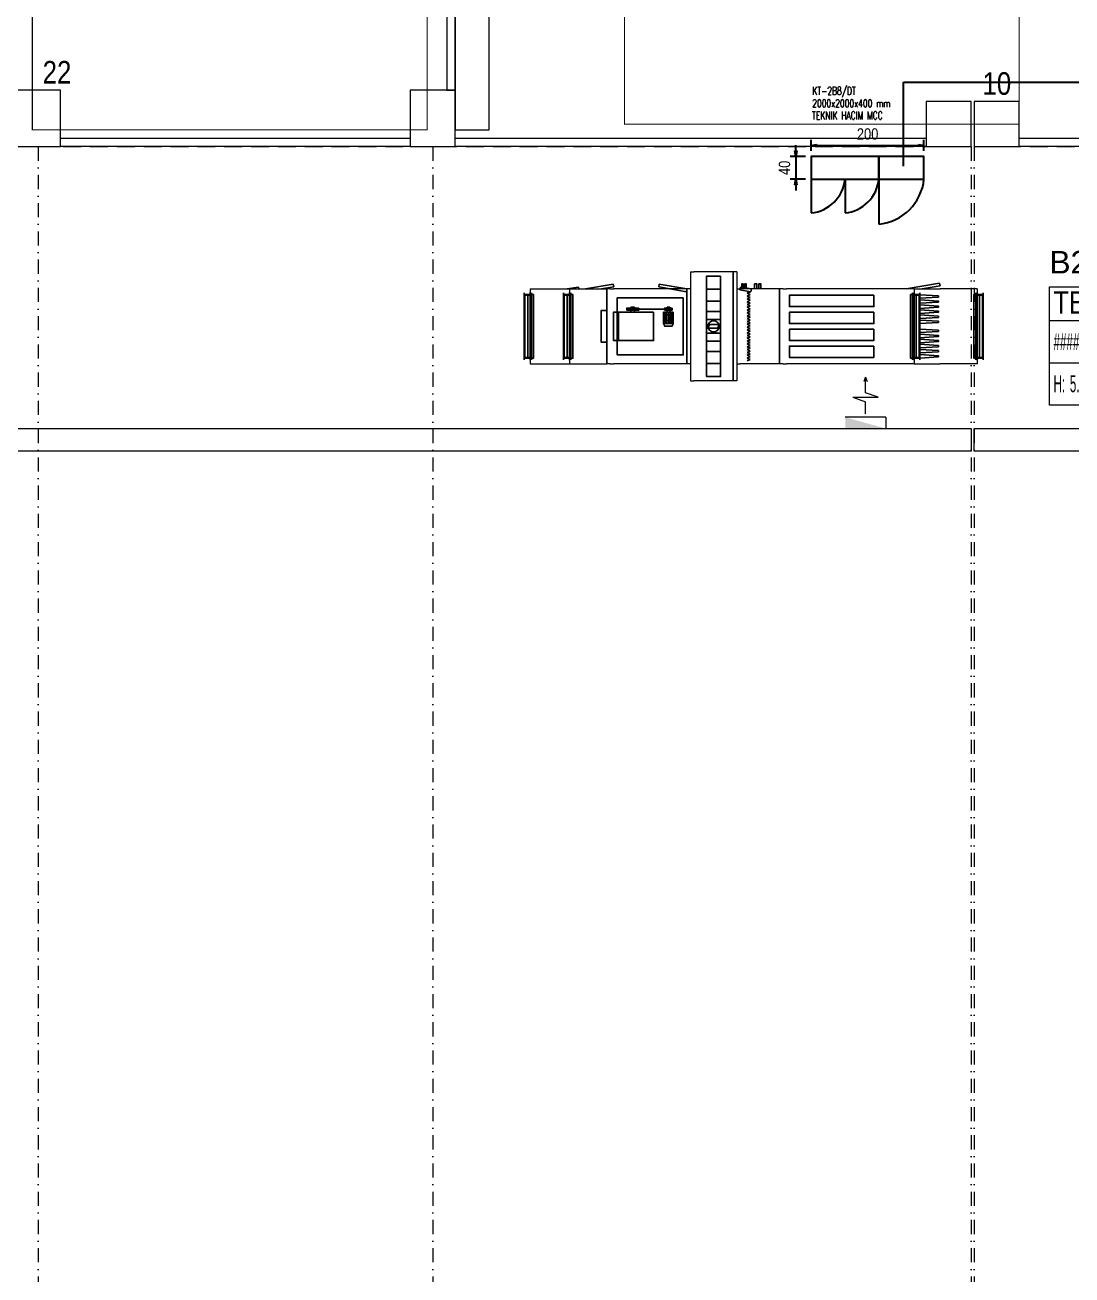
# Model space of a CAD drawing. Header units: metres. Extents: x -17822 to 152406, y -4219 to 19791.
# Drawn here: x 3677 to 5534, y -2001 to 216 of the extents above; entities that cross this region are included whole.
import ezdxf
from ezdxf.enums import TextEntityAlignment as Align

# ---------------------------------------------------------------- set-up
doc = ezdxf.new("R2010")
doc.units = ezdxf.units.M
doc.header["$LTSCALE"] = 100
doc.header["$MEASUREMENT"] = 0
for name, pattern in [('DASHDOT2', [0.5, 0.25, -0.125, 0, -0.125]), ('DOT2', [0.125, 0, -0.125]), ('HIDDEN', [0.375, 0.25, -0.125]), ('HIDDEN2', [4.7625, 3.175, -1.5875])]:
    doc.linetypes.add(name, pattern=pattern)
doc.layers.get('0').update_dxf_attribs({"color": 9, "lineweight": 9})
for name, color, linetype, lineweight in [('00', 9, 'Continuous', 9), ('01', 9, 'Continuous', 9), ('05', 9, 'Continuous', 9), ('06D', 9, 'Continuous', 9), ('20', 9, 'DOT2', 9), ('21', 9, 'Continuous', 9), ('21_mahal200', 9, 'Continuous', 9), ('24', 9, 'DASHDOT2', 9), ('32-ekipman', 9, 'Continuous', 9), ('E-AYDINLATMA VE PRİZ PANOSU', 7, 'Continuous', 30), ('E-DATA LIFT PRIZI', 7, 'Continuous', 30), ('E-KABLO', 7, 'Continuous', 30), ('E-UPS PANOSU', 7, 'Continuous', 30)]:
    doc.layers.add(name, color=color, linetype=linetype, lineweight=lineweight)
doc.styles.add('Arial', font='arial.ttf', dxfattribs={"height": 2.5})
doc.styles.add('E-YAZI', font='txttw.shx')
doc.styles.add('MuuM_TEXT-STANDART', font='ARIALN.TTF')
doc.dimstyles.new('rota-tek', dxfattribs={"dimscale": 20, "dimtxt": 1, "dimasz": 0.5, "dimexe": 0.5, "dimexo": 0.5, "dimgap": 0.5, "dimtad": 1, "dimdec": 1, "dimrnd": 0.5, "dimdsep": 46, "dimtxsty": 'MuuM_TEXT-STANDART', "dimblk": 'CLOSEDBLANK', "dimcen": 0, "dimdle": 0.15, "dimclrd": 256, "dimclre": 256, "dimclrt": 256, "dimadec": 0, "dimazin": 0, "dimtfac": 5, "dimtdec": 1, "dimtix": 1, "dimtmove": 2, "dimatfit": 3, "dimfxl": 3, "dimfxlon": 1, "dimtolj": 1, "dimlwd": -1, "dimlwe": -1, "dimarcsym": 0})

# ---------------------------------------------------------------- blocks, each defined once
blk = doc.blocks.new('p-akslar_yeni')
at = {"layer": '24'}
for points in [[(10115, -8575), (10115, -11897.2)], [(10815, -8575), (10815, -11897.2)], [(11770, -8575), (11770, -11857.2)], [(11775, -8575), (11775, -11857.2)]]:
    blk.add_lwpolyline(points, dxfattribs=at)
blk = doc.blocks.new('_ClosedBlank')
at = {"color": 0, "linetype": 'ByBlock', "lineweight": -2}
for p, q in [((-1, 0.17), (0, 0)), ((-1, 0.17), (-1, -0.17)), ((0, 0), (-1, -0.17))]:
    blk.add_line(p, q, dxfattribs=at)
blk = doc.blocks.new('*D399')
at = {"layer": 'E-DATA LIFT PRIZI', "transparency": 16777216}
for p, q in [((5071.2, -7.6), (5071.2, 12.2)), ((5081.2, 2.2), (5261.2, 2.2)), ((5271.2, -7.6), (5271.2, 12.2))]:
    blk.add_line(p, q, dxfattribs=at)
at = {"layer": 'E-DATA LIFT PRIZI', "transparency": 16777216, "xscale": 10, "yscale": 10, "zscale": 10, "rotation": 180}
blk.add_blockref('_ClosedBlank', (5071.2, 2.2), dxfattribs=at)
at = {"layer": 'E-DATA LIFT PRIZI', "transparency": 16777216, "xscale": 10, "yscale": 10, "zscale": 10}
blk.add_blockref('_ClosedBlank', (5271.2, 2.2), dxfattribs=at)
at = {"layer": 'E-DATA LIFT PRIZI', "transparency": 16777216, "insert": (5171.2, 22.4), "char_height": 20, "attachment_point": 5, "style": 'MuuM_TEXT-STANDART'}
blk.add_mtext('\\A1;200', dxfattribs=at)
blk = doc.blocks.new('*D400')
at = {"layer": 'E-DATA LIFT PRIZI', "transparency": 16777216}
for p, q in [((5044.1, -7.6), (5044.1, 2.4)), ((5061.2, -17.6), (5034.1, -17.6)), ((5044.1, -17.6), (5044.1, -57.6)), ((5061.2, -57.6), (5034.1, -57.6)), ((5044.1, -67.6), (5044.1, -77.6))]:
    blk.add_line(p, q, dxfattribs=at)
at = {"layer": 'E-DATA LIFT PRIZI', "transparency": 16777216, "xscale": 10, "yscale": 10, "zscale": 10}
for p, rotation in [((5044.1, -17.6), 270), ((5044.1, -57.6), 90)]:
    blk.add_blockref('_ClosedBlank', p, dxfattribs=dict(at, rotation=rotation))
at = {"layer": 'E-DATA LIFT PRIZI', "transparency": 16777216, "insert": (5023.9, -37.6), "char_height": 20, "attachment_point": 5, "rotation": 90, "style": 'MuuM_TEXT-STANDART'}
blk.add_mtext('\\A1;40', dxfattribs=at)
blk = doc.blocks.new('2.bod.sitatik')
at = {"layer": '01'}
for points in [[(3660, -8630), (3740, -8630), (3740, -8530), (3660, -8530)], [(4360, -8630), (4440, -8630), (4440, -8530), (4360, -8530)], [(5275, -8630), (5355, -8630), (5355, -8550), (5275, -8550)], [(5360, -8630), (5440, -8630), (5440, -8550), (5360, -8550)]]:
    blk.add_lwpolyline(points, close=True, dxfattribs=at)
blk = doc.blocks.new('p-işyeri')
at = {"color": 0, "const_width": 2}
blk.add_lwpolyline([(200, 0), (200, 700), (-200, 700), (-200, 0)], close=True, dxfattribs=at)
blk = doc.blocks.new('P-KURANGLEZ')
at = {"layer": '01'}
blk.add_lwpolyline([(5355, -500), (5355, -540), (1600, -540), (1600, 0), (1640, 0), (1640, -500)], close=True, dxfattribs=at)
blk.add_lwpolyline([(7520, -540), (5360, -540), (5360, -500), (7520, -500), (7520, -540)], dxfattribs=at)
blk = doc.blocks.new('YD-72-20')
at = {"linetype": 'Continuous'}
for p, q in [((0, 0.714), (-0.028, 0.634)), ((0, 0.714), (0.028, 0.634)), ((0, 0.434), (0, 0.714)), ((-0.225, 0.355), (0.225, 0.355)), ((-0.225, 0.355), (0, 0.276)), ((0.225, 0.355), (0, 0.434)), ((0, 0.058), (0, 0.276)), ((0.36, 0), (-0.36, 0)), ((0.36, 0), (0.36, -0.2))]:
    blk.add_line(p, q, dxfattribs=at)
blk.add_solid([(0.36, -0.2), (-0.36, 0), (-0.36, -0.2)])
blk = doc.blocks.new('A$C29B32992')
at = {"xscale": 100, "yscale": 100, "zscale": 100}
blk.add_blockref('YD-72-20', (5167.6, -11370.1), dxfattribs=at)
blk = doc.blocks.new('fgdfhdfh')
for p, q in [((2844, 1630), (2905, 1630)), ((2844, 1630), (2905, 1630)), ((2844, -305), (2844, 1630)), ((3605, 1630), (2905, 1630)), ((3666, 1630), (3605, 1630)), ((3666, 1630), (3605, 1630)), ((3666, -305), (3666, 1630)), ((0, 1325), (61, 1325)), ((0, 0), (0, 1325)), ((61, 1325), (700, 1325)), ((700, 1325), (761, 1325)), ((700, 0), (700, 1325)), ((761, 1325), (1361, 1325)), ((1361, 1325), (1361, 1325)), ((1422, 1325), (1361, 1325)), ((1422, 1325), (1483, 1325)), ((2783, 1325), (1483, 1325)), ((2844, 1325), (2783, 1325)), ((3666, 1325), (3727, 1325)), ((3927, 1325), (3727, 1325)), ((4427, 1325), (3927, 1325)), ((4488, 1325), (4427, 1325)), ((4488, 1325), (4549, 1325)), ((6149, 1325), (4549, 1325)), ((6749, 1325), (6149, 1325)), ((6810, 1325), (6749, 1325)), ((6810, 0), (6810, 1325)), ((6810, 1325), (7271, 1325)), ((7871, 1325), (7271, 1325)), ((7932, 1325), (7871, 1325)), ((7932, 0), (7932, 1325)), ((0, 0), (61, 0)), ((61, 0), (700, 0)), ((700, 0), (761, 0)), ((761, 0), (1361, 0)), ((1422, 0), (1361, 0)), ((1422, 0), (1483, 0)), ((2783, 0), (1483, 0)), ((2844, 0), (2783, 0)), ((3666, 0), (3727, 0)), ((3927, 0), (3727, 0)), ((4427, 0), (3927, 0)), ((4488, 0), (4427, 0)), ((4488, 0), (4549, 0)), ((6149, 0), (4549, 0)), ((6749, 0), (6149, 0)), ((6810, 0), (6749, 0)), ((6810, 0), (7271, 0)), ((7871, 0), (7271, 0)), ((7932, 0), (7871, 0)), ((2844, -305), (2905, -305)), ((2844, -305), (2905, -305)), ((3605, -305), (2905, -305)), ((3666, -305), (3605, -305)), ((3666, -305), (3605, -305))]:
    blk.add_line(p, q)
at = {"color": 252, "lineweight": -3}
for p, q in [((3380, 1555), (3130, 1555)), ((3605, -305), (3605, 1630)), ((-105, 67), (-105, 1257)), ((-40, 97), (-40, 1227)), ((25, 67), (25, 1257)), ((595, 68), (595, 1258)), ((660, 98), (660, 1228)), ((725, 68), (725, 1258)), ((1361, 0), (1361, 1325)), ((1361, 25), (1361, 1300)), ((2783, 0), (2783, 1325)), ((3380, 1324), (3130, 1324)), ((3380, 1109), (3130, 1109)), ((3902, 1250), (3852, 1275)), ((3852, 1225), (3902, 1250)), ((3902, 1200), (3852, 1225)), ((3852, 1175), (3902, 1200)), ((3902, 1150), (3852, 1175)), ((3852, 1125), (3902, 1150)), ((3902, 1100), (3852, 1125)), ((4427, 0), (4427, 1325)), ((6785, 68), (6785, 1258)), ((6850, 98), (6850, 1228)), ((6915, 68), (6915, 1258)), ((7907, 67), (7907, 1257)), ((7972, 97), (7972, 1227)), ((8037, 67), (8037, 1257)), ((1569, 409), (1569, 916)), ((3380, 924), (3130, 924)), ((3852, 1075), (3902, 1100)), ((3902, 1050), (3852, 1075)), ((3852, 1025), (3902, 1050)), ((3902, 1000), (3852, 1025)), ((3852, 975), (3902, 1000)), ((3902, 950), (3852, 975)), ((3852, 925), (3902, 950)), ((3902, 900), (3852, 925)), ((3852, 875), (3902, 900)), ((3380, 782), (3130, 782)), ((3380, 693), (3130, 693)), ((3155, 688), (3130, 638)), ((3155, 688), (3180, 638)), ((3355, 638), (3330, 688)), ((3380, 688), (3330, 688)), ((3355, 638), (3380, 688)), ((3902, 850), (3852, 875)), ((3852, 825), (3902, 850)), ((3902, 800), (3852, 825)), ((3852, 775), (3902, 800)), ((3902, 750), (3852, 775)), ((3852, 725), (3902, 750)), ((3902, 700), (3852, 725)), ((3852, 675), (3902, 700)), ((3902, 650), (3852, 675)), ((2394, 409), (2394, 612)), ((2422, 409), (2422, 612)), ((2455, 409), (2455, 612)), ((2488, 409), (2488, 612)), ((2516, 409), (2516, 612)), ((2535, 409), (2535, 612)), ((2541, 409), (2541, 612)), ((3180, 638), (3130, 638)), ((3380, 632), (3130, 632)), ((3380, 543), (3130, 543)), ((3852, 625), (3902, 650)), ((3902, 600), (3852, 625)), ((3852, 575), (3902, 600)), ((3902, 550), (3852, 575)), ((3852, 525), (3902, 550)), ((3902, 500), (3852, 525)), ((3852, 475), (3902, 500)), ((3902, 450), (3852, 475)), ((3852, 425), (3902, 450)), ((2511, 356), (1719, 356)), ((3380, 401), (3130, 401)), ((3902, 400), (3852, 425)), ((3852, 375), (3902, 400)), ((3902, 350), (3852, 375)), ((3852, 325), (3902, 350)), ((3902, 300), (3852, 325)), ((3852, 275), (3902, 300)), ((3902, 250), (3852, 275)), ((3852, 225), (3902, 250)), ((3902, 200), (3852, 225)), ((858, -35), (864, 0)), ((1269, 0), (1484, -38)), ((1361, 0), (1361, 0)), ((2774, 49), (2282, -38)), ((2783, 0), (2290, -87)), ((2783, 0), (2774, 49)), ((3380, 216), (3130, 216)), ((3380, 1), (3130, 1)), ((3918, 49), (3721, 14)), ((3730, -35), (3721, 14)), ((3927, 0), (3730, -35)), ((3852, 175), (3902, 200)), ((3902, 150), (3852, 175)), ((3852, 125), (3902, 150)), ((3902, 100), (3852, 125)), ((3852, 75), (3902, 100)), ((3902, 50), (3852, 75)), ((3927, 0), (3918, 49)), ((6956, 0), (7271, -56)), ((661, -1), (858, -35)), ((983, -1), (1475, -88)), ((1475, -88), (1484, -38)), ((2290, -87), (2282, -38)), ((6671, -1), (7262, -105)), ((7262, -105), (7271, -56)), ((3380, -230), (3130, -230))]:
    blk.add_line(p, q, dxfattribs=at)
for points in [[(3380, -230), (3130, -230), (3130, 1555), (3380, 1555), (3380, -230)], [(-105, 97), (25, 97), (25, 1227), (-105, 1227), (-105, 97)], [(-92, 107), (12, 107), (12, 1217), (-92, 1217), (-92, 107)], [(0, 97), (61, 97), (61, 1227), (0, 1227), (0, 97)], [(595, 98), (725, 98), (725, 1228), (595, 1228), (595, 98)], [(608, 108), (712, 108), (712, 1218), (608, 1218), (608, 108)], [(700, 98), (761, 98), (761, 1228), (700, 1228), (700, 98)], [(2718, 156), (1548, 156), (1548, 1170), (2718, 1170), (2718, 156)], [(6099, 1014), (4599, 1014), (4599, 1214), (6099, 1214), (6099, 1014)], [(6810, 98), (6749, 98), (6749, 1228), (6810, 1228), (6810, 98)], [(6915, 98), (6785, 98), (6785, 1228), (6915, 1228), (6915, 98)], [(6902, 108), (6798, 108), (6798, 1218), (6902, 1218), (6902, 108)], [(7932, 97), (7871, 97), (7871, 1227), (7932, 1227), (7932, 97)], [(8037, 97), (7907, 97), (7907, 1227), (8037, 1227), (8037, 97)], [(8024, 107), (7920, 107), (7920, 1217), (8024, 1217), (8024, 107)], [(1361, 384), (1261, 384), (1261, 941), (1361, 941), (1361, 384)], [(2191, 409), (1483, 409), (1483, 916), (2191, 916), (2191, 409)], [(6099, 713), (4599, 713), (4599, 913), (6099, 913), (6099, 713)], [(2541, 409), (2368, 409), (2368, 612), (2541, 612), (2541, 409)], [(2498, 460), (2412, 460), (2412, 561), (2498, 561), (2498, 460)], [(6099, 412), (4599, 412), (4599, 612), (6099, 612), (6099, 412)], [(1931, 338), (1715, 338), (1715, 373), (1931, 373), (1931, 338)], [(1855, 374), (1790, 374), (1790, 409), (1855, 409), (1855, 374)], [(1855, 323), (1790, 323), (1790, 338), (1855, 338), (1855, 323)], [(2520, 338), (2390, 338), (2390, 373), (2520, 373), (2520, 338)], [(2477, 374), (2434, 374), (2434, 409), (2477, 409), (2477, 374)], [(2477, 323), (2434, 323), (2434, 338), (2477, 338), (2477, 323)], [(6099, 111), (4599, 111), (4599, 311), (6099, 311), (6099, 111)]]:
    blk.add_lwpolyline(points, close=True, dxfattribs=at)
for points in [[(0, 61), (0, 61), (0, 1264), (0, 1264), (0, 61)], [(700, 61), (700, 61), (700, 1264), (700, 1264), (700, 61)], [(6810, 61), (6810, 61), (6810, 1264), (6810, 1264), (6810, 61)], [(7932, 61), (7932, 61), (7932, 1264), (7932, 1264), (7932, 61)]]:
    blk.add_lwpolyline(points, close=True)
for points in [[(6915, 1161), (7244, 1183), (7244, 1203), (6915, 1224)], [(6915, 1071), (7244, 1093), (7244, 1113), (6915, 1134)], [(6915, 981), (7244, 1003), (7244, 1023), (6915, 1044)], [(6915, 891), (7244, 913), (7244, 933), (6915, 954)], [(6915, 801), (7244, 823), (7244, 843), (6915, 864)], [(6915, 711), (7244, 733), (7244, 753), (6915, 774)], [(2541, 612), (2520, 662), (2390, 662), (2369, 612)], [(6915, 551), (7244, 573), (7244, 593), (6915, 614)], [(6915, 461), (7244, 483), (7244, 503), (6915, 524)], [(6915, 371), (7244, 393), (7244, 413), (6915, 434)], [(6915, 281), (7244, 303), (7244, 323), (6915, 344)], [(6915, 191), (7244, 213), (7244, 233), (6915, 254)], [(3781, 0), (3781, -91), (3754, -91), (3754, 0)], [(3834, 0), (3834, -91), (3807, -91), (3807, 0)], [(4023, 0), (4023, -91), (3983, -91), (3983, 0)], [(4095, 0), (4095, -91), (4055, -91), (4055, 0)], [(6915, 101), (7244, 123), (7244, 143), (6915, 164)]]:
    blk.add_lwpolyline(points, dxfattribs=at)
blk.add_circle((3255, 662), 100, dxfattribs=at)
blk = doc.blocks.new('p-birim')
blk.add_lwpolyline([(0, 0), (1, 0), (1, 1), (0, 1)], close=True)
blk = doc.blocks.new('0_roomno2')
blk.add_lwpolyline([(19.38, -10.5), (0, -10.5), (0, 0), (19.38, 0)], close=True)
for points in [[(0, -3), (19.38, -3)], [(8.12, -3), (8.12, -10.5)], [(11.88, -3), (11.88, -10.5)], [(15.62, -3), (15.62, -10.5)], [(0, -6.75), (8.12, -6.75)]]:
    blk.add_lwpolyline(points)
at = {"style": 'MuuM_TEXT-STANDART', "width": 0.6}
blk.add_text('H:', height=1.5, dxfattribs=at).set_placement((0.35, -8.61), align=Align.MIDDLE_LEFT)
at = {"style": 'Arial'}
blk.add_attdef('ODANO', (0, 1.17), '', height=2, dxfattribs=at)
blk.add_attdef('MEKANADI', text='', height=2, dxfattribs=at).set_placement((0.35, -3), align=Align.BOTTOM_LEFT)
at = {"style": 'MuuM_TEXT-STANDART', "width": 0.6}
for tag, p in [('M2', (0.35, -4.88)), ('TEMIZTAVANYUKSEKLIGI', (1.8, -8.61))]:
    blk.add_attdef(tag, text='', height=1.5, dxfattribs=at).set_placement(p, align=Align.MIDDLE_LEFT)
for tag, p in [('YER01', (10, -4.5)), ('TAVAN01', (13.75, -4.5)), ('DUVAR01', (17.5, -4.5)), ('YER02', (10, -6.75)), ('TAVAN02', (13.75, -6.75)), ('DUVAR02', (17.5, -6.75)), ('YER03', (10, -9)), ('TAVAN03', (13.75, -9)), ('DUVAR03', (17.5, -9))]:
    blk.add_attdef(tag, text='', height=1.5, dxfattribs=at).set_placement(p, align=Align.MIDDLE_CENTER)
blk = doc.blocks.new('2.bod.Mimari')
at = {"layer": '00'}
for points in [[(4425, -7830), (4425, -8530), (4440, -8530), (4440, -7830)], [(4360, -8630), (3740, -8630), (3740, -8615), (4360, -8615)], [(5275, -8630), (4440, -8630), (4440, -8615), (5275, -8615)], [(5880, -8630), (5440, -8630), (5440, -8615), (5880, -8615)]]:
    blk.add_lwpolyline(points, close=True, dxfattribs=at)
at = {"layer": '20', "linetype": 'HIDDEN2', "ltscale": 0.1}
blk.add_lwpolyline([(2030, -8630), (8440, -8630)], dxfattribs=at)
at = {"layer": '01'}
blk.add_blockref('P-KURANGLEZ', (0, -8630), dxfattribs=at)
at = {"layer": '05', "xscale": 60, "yscale": 850}
blk.add_blockref('p-birim', (4440, -8600), dxfattribs=at)
at = {"layer": '06D', "color": 89, "linetype": 'HIDDEN', "true_color": 0x2e4d23, "rotation": 90}
for p in [(4390, -8400), (5440, -8390)]:
    blk.add_blockref('p-işyeri', p, dxfattribs=at)
at = {"layer": '21_mahal200'}
ref = blk.add_blockref('0_roomno2', (5493.92, -8878.34), dxfattribs=dict(at, xscale=20, yscale=20, zscale=20))
ref.add_attrib('ODANO', 'B2-42', (5493.92, -8854.94), dxfattribs={"layer": '0', "height": 40, "style": 'Arial'})
ref.add_attrib('MEKANADI', 'TEKNİK HACİM', dxfattribs={"layer": '0', "height": 40, "style": 'Arial', "width": 0.8}).set_placement((5500.92, -8938.34), align=Align.BOTTOM_LEFT)
ref.add_attrib('M2', '###### m2', dxfattribs={"layer": '0', "height": 30, "style": 'MuuM_TEXT-STANDART', "width": 0.6}).set_placement((5500.92, -8975.84), align=Align.MIDDLE_LEFT)
ref.add_attrib('TEMIZTAVANYUKSEKLIGI', '5.40 M', dxfattribs={"layer": '0', "height": 30, "style": 'MuuM_TEXT-STANDART', "width": 0.6}).set_placement((5529.92, -9050.5), align=Align.MIDDLE_LEFT)
ref.add_attrib('YER01', 'Y04', dxfattribs={"layer": '0', "height": 30, "style": 'MuuM_TEXT-STANDART', "width": 0.6}).set_placement((5693.92, -8968.34), align=Align.MIDDLE_CENTER)
ref.add_attrib('TAVAN01', 'T09', dxfattribs={"layer": '0', "height": 30, "style": 'MuuM_TEXT-STANDART', "width": 0.6}).set_placement((5768.92, -8968.34), align=Align.MIDDLE_CENTER)
ref.add_attrib('DUVAR01', 'D02', dxfattribs={"layer": '0', "height": 30, "style": 'MuuM_TEXT-STANDART', "width": 0.6}).set_placement((5843.92, -8968.34), align=Align.MIDDLE_CENTER)
ref.add_attrib('DUVAR02', 'D07', dxfattribs={"layer": '0', "height": 30, "style": 'MuuM_TEXT-STANDART', "width": 0.6}).set_placement((5843.92, -9013.34), align=Align.MIDDLE_CENTER)
at = {"layer": '32-ekipman'}
blk.add_blockref('A$C29B32992', (0, 2260.12), dxfattribs=at)
at = {"layer": '32-ekipman', "xscale": -0.1, "yscale": 0.1, "zscale": 0.1, "rotation": 180}
blk.add_blockref('fgdfhdfh', (4572.54, -8882.46), dxfattribs=at)
at = {"layer": '21', "style": 'MuuM_TEXT-STANDART'}
blk.add_text('22', height=40, dxfattribs=at).set_placement((3708.19, -8530), align=Align.BOTTOM_LEFT)
blk.add_text('10', height=40, dxfattribs=at).set_placement((5425.9, -8550), align=Align.BOTTOM_RIGHT)

msp = doc.modelspace()

# ---------------------------------------------------------------- linework, layer by layer
at = {"layer": 'E-KABLO', "color": 6}
for p, q in [((5234.9, -34.75), (5234.9, 114.21)), ((5234.9, 114.21), (8331.33, 114.21))]:
    msp.add_line(p, q, dxfattribs=at)
at = {"layer": 'E-UPS PANOSU', "color": 3}
for p, q in [((5071.22, -57.61), (5071.22, -117.61)), ((5131.22, -57.61), (5131.22, -117.61)), ((5191.22, -57.61), (5191.22, -137.61))]:
    msp.add_line(p, q, dxfattribs=at)
at = {"layer": 'E-UPS PANOSU', "color": 4}
for points in [[(5071.22, -57.61), (5191.22, -57.61), (5191.22, -17.61), (5071.22, -17.61), (5071.22, -57.61)], [(5191.22, -57.61), (5271.22, -57.61), (5271.22, -17.61), (5191.22, -17.61), (5191.22, -57.61)]]:
    msp.add_lwpolyline(points, dxfattribs=at)
at = {"layer": 'E-UPS PANOSU', "color": 3}
for centre, radius in [((5064.47, -50.86), 67.09), ((5124.47, -50.86), 67.09), ((5182.22, -48.61), 89.46)]:
    msp.add_arc(centre, radius, 275.77537, 354.22463, dxfattribs=at)

# ---------------------------------------------------------------- block references
for name in ['2.bod.sitatik', '2.bod.Mimari']:
    msp.add_blockref(name, (0, 8630))
at = {"layer": '24'}
msp.add_blockref('p-akslar_yeni', (-6415, 8575), dxfattribs=at)
msp.add_blockref('p-akslar_yeni', (-6415, 8575), dxfattribs=at)

# ---------------------------------------------------------------- texts
at = {"layer": 'E-AYDINLATMA VE PRİZ PANOSU', "color": 4, "style": 'E-YAZI', "width": 0.7}
for s, p in [('KT-2B8/DT', (5073.27, 92.1)), ('2000x2000x400 mm', (5073.05, 69.79)), ('TEKNIK HACIM MCC', (5072.76, 48.41))]:
    msp.add_text(s, height=14, dxfattribs=at).set_placement(p)

# ---------------------------------------------------------------- dimensions: what is measured, and where the dimension line sits
at = {"layer": 'E-DATA LIFT PRIZI', "color": 1}
dim = msp.add_linear_dim(base=(5271.22, 2.2), p1=(5071.22, -17.61), p2=(5271.22, -17.61), dimstyle='rota-tek', dxfattribs=at)
dim.commit()
dim.dimension.update_dxf_attribs({"geometry": '*D399', "text_midpoint": (5171.22, 22.41)})
dim = msp.add_linear_dim(base=(5044.1, -57.61), p1=(5071.22, -17.61), p2=(5071.22, -57.61), angle=90, dimstyle='rota-tek', dxfattribs=at)
dim.commit()
dim.dimension.update_dxf_attribs({"geometry": '*D400', "text_midpoint": (5023.89, -37.61)})

doc.saveas('drawing.dxf')
